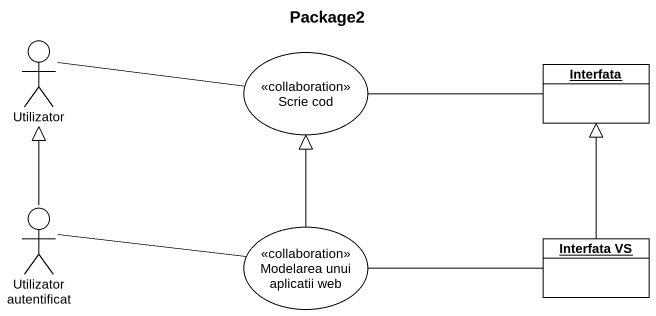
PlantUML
@startuml
title Package2
allowmixing
hide circle
hide empty members
actor Utilizator
usecase "Scrie cod" as Scrie_cod <<collaboration>>
object Interfata
actor "Utilizator autentificat" as Utilizator_autentificat
usecase "Modelarea unui aplicatii web" as Modelarea_unui_aplicatii_web <<collaboration>>
object "Interfata VS" as Interfata_VS
Utilizator -right- Scrie_cod
Scrie_cod -right- Interfata
Utilizator_autentificat -up-|> Utilizator
Utilizator_autentificat -right- Modelarea_unui_aplicatii_web
Modelarea_unui_aplicatii_web -up-|> Scrie_cod
Modelarea_unui_aplicatii_web -right- Interfata_VS
Interfata_VS -up-|> Interfata
@enduml
